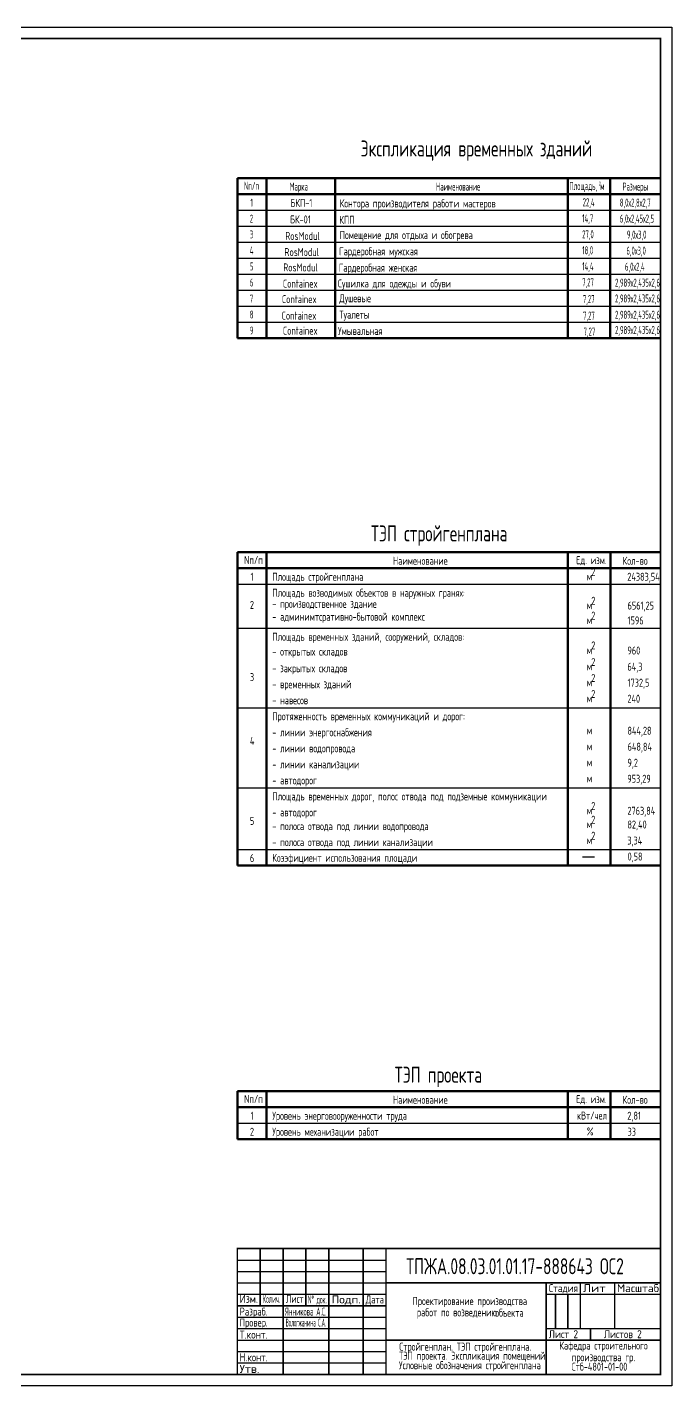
# Paper-space layout 'СГП' of a CAD drawing. Header units: millimetres. Extents: x 1 to 2190, y 0 to 1001.
# Drawn here: x 559 to 841, y 0 to 594 of the extents above; entities that cross this region are included whole.
import ezdxf
from ezdxf.enums import TextEntityAlignment as Align

# ---------------------------------------------------------------- set-up
doc = ezdxf.new("R2010")
doc.units = ezdxf.units.MM
doc.header["$LTSCALE"] = 0.5
for name, color, linetype, lineweight in [('Основная', 1, 'Continuous', 70), ('ТОЛСТЫЕ', 1, 'Continuous', 50), ('ТОНКИЕе', 7, 'Continuous', 25), ('чертеж', 250, 'Continuous', 5)]:
    doc.layers.add(name, color=color, linetype=linetype, lineweight=lineweight)
doc.layers.add('текст', color=7, linetype='Continuous')
doc.layers.add('тонкие', color=7, linetype='Continuous')
doc.styles.add('арх', font='isocpeur.ttf', dxfattribs={"width": 0.5, "height": 10})
doc.styles.add('АРХИТЕКТУРНЫЙ', font='isocpeur.ttf', dxfattribs={"oblique": 15})
doc.styles.add('Наклонный', font='isocpeur.ttf', dxfattribs={"width": 0.7, "height": 3.5})
doc.styles.add('прямой', font='isocpeur.ttf', dxfattribs={"width": 0.7, "height": 3})

psp = doc.layouts.new('СГП')

# ---------------------------------------------------------------- linework, layer by layer
at = {"layer": 'Основная', "color": 0, "linetype": 'Continuous', "lineweight": 20}
psp.add_line((741.9075, 60.0834), (835.9075, 60.0834), dxfattribs=at)
at = {"layer": 'ТОЛСТЫЕ', "color": 0}
for p, q in [((650.9075, 528.1077), (650.9075, 458.1077)), ((663.6424, 528.1077), (663.6424, 458.1077)), ((693.6424, 528.1077), (693.6424, 458.1077)), ((795.4297, 528.1077), (795.4297, 458.1077)), ((814.0001, 528.1077), (814.0001, 458.1077)), ((650.9075, 458.1077), (835.9075, 458.1077)), ((650.958, 364.5195), (650.958, 227.5097)), ((663.6929, 364.5195), (663.6929, 227.5097)), ((795.4802, 364.5195), (795.4802, 227.5097)), ((814.0506, 364.5195), (814.0506, 227.5097)), ((650.958, 227.5097), (835.958, 227.5097)), ((650.958, 128.8849), (650.958, 107.8849)), ((663.6929, 128.8849), (663.6929, 107.8849)), ((795.4802, 128.8849), (795.4802, 107.8849)), ((814.0506, 128.8849), (814.0506, 107.8849)), ((650.958, 107.8849), (835.958, 107.8849))]:
    psp.add_line(p, q, dxfattribs=at)
at = {"layer": 'ТОЛСТЫЕ', "color": 0, "const_width": 0.7}
psp.add_lwpolyline([(20.9075, 5.0834), (835.9075, 5.0834), (835.9075, 589.0834), (20.9075, 589.0834)], close=True, dxfattribs=at)
at = {"layer": 'ТОЛСТЫЕ', "color": 0}
for points in [[(650.9075, 528.1077), (835.9075, 528.1077)], [(650.9075, 521.1077), (835.9075, 521.1077)], [(650.958, 364.5195), (835.958, 364.5195)], [(650.958, 357.5195), (835.958, 357.5195)], [(650.958, 128.8849), (835.958, 128.8849)], [(650.958, 121.8849), (835.958, 121.8849)]]:
    psp.add_lwpolyline(points, dxfattribs=at)
at = {"layer": 'ТОЛСТЫЕ', "color": 0, "const_width": 0.7}
for points in [[(650.9075, 5.0834), (650.9075, 60.0834), (835.9075, 60.0834)], [(660.9075, 60.0834), (660.9075, 35.0834)], [(670.9075, 60.0834), (670.9075, 5.0834)], [(680.9075, 60.0834), (680.9075, 35.0834)], [(690.9075, 60.0834), (690.9075, 5.0834)], [(705.9075, 60.0834), (705.9075, 5.0834)], [(715.9075, 60.0834), (715.9075, 5.0834)], [(660.9075, 55.0834), (660.9075, 55.0834)], [(715.9075, 45.0834), (835.9075, 45.0834)], [(785.9075, 45.0834), (785.9075, 5.0834)], [(800.9075, 45.0794), (800.9075, 25.0834)], [(815.9075, 45.0794), (815.9075, 25.0834)], [(650.9075, 40.0834), (715.9075, 40.0834)], [(785.9075, 40.0834), (835.9075, 40.0834)], [(790.0925, 40.2074), (790.0925, 25.1694)], [(795.3925, 39.9954), (795.3925, 25.1694)], [(715.9075, 35.0834), (650.9075, 35.0834)], [(650.9075, 35.0834), (715.9075, 35.0834)], [(785.9075, 25.0834), (835.9075, 25.0834)], [(805.3575, 25.0834), (805.3575, 20.0834)], [(715.9075, 20.0834), (835.9075, 20.0834)]]:
    psp.add_lwpolyline(points, dxfattribs=at)
at = {"layer": 'тонкие', "color": 0}
for p, q in [((650.9075, 521.1077), (835.9075, 521.1077)), ((650.9075, 514.1077), (835.9075, 514.1077)), ((650.9075, 507.1077), (835.9075, 507.1077)), ((650.9075, 500.1077), (835.9075, 500.1077)), ((650.9075, 493.1077), (835.9075, 493.1077)), ((650.9075, 486.1077), (835.9075, 486.1077)), ((650.9075, 479.1077), (835.9075, 479.1077)), ((650.9075, 472.1077), (835.9075, 472.1077)), ((650.9075, 465.1077), (835.9075, 465.1077)), ((650.9075, 458.1077), (835.9075, 458.1077)), ((650.9075, 458.1077), (835.9075, 458.1077)), ((650.9075, 458.1077), (835.9075, 458.1077)), ((650.958, 357.5195), (835.958, 357.5195)), ((650.958, 350.5195), (835.958, 350.5195)), ((650.958, 331.2784), (835.958, 331.2784)), ((650.958, 296.5201), (835.958, 296.5201)), ((650.958, 227.5097), (835.958, 227.5097)), ((801.8906, 231.428), (807.0839, 231.428)), ((650.958, 121.8849), (835.958, 121.8849)), ((650.958, 114.8849), (835.958, 114.8849)), ((650.9075, 55.0834), (715.9075, 55.0834)), ((650.9075, 50.0834), (715.9075, 50.0834)), ((650.9075, 45.0834), (715.9075, 45.0834)), ((650.9075, 30.0834), (715.9075, 30.0834)), ((650.9075, 25.0834), (715.9075, 25.0834)), ((650.9075, 20.0834), (715.9075, 20.0834)), ((650.9075, 15.0834), (715.9075, 15.0834)), ((650.9075, 10.0834), (715.9075, 10.0834))]:
    psp.add_line(p, q, dxfattribs=at)
psp.add_lwpolyline([(840.9075, 0.0834), (0.9075, 0.0834), (0.9075, 594.0834), (840.9075, 594.0834)], close=True, dxfattribs=at)
for points in [[(650.9075, 514.1077), (835.9075, 514.1077)], [(650.9075, 507.1077), (835.9075, 507.1077)], [(650.9075, 500.1077), (835.9075, 500.1077)], [(650.9075, 493.1077), (835.9075, 493.1077)], [(650.9075, 486.1077), (835.9075, 486.1077)], [(650.9075, 479.1077), (835.9075, 479.1077)], [(650.9075, 472.1077), (835.9075, 472.1077)], [(650.9075, 465.1077), (835.9075, 465.1077)], [(650.9075, 458.1077), (835.9075, 458.1077)], [(650.958, 350.5195), (835.958, 350.5195)], [(650.958, 296.5201), (835.958, 296.5201)], [(650.958, 261.5201), (835.958, 261.5201)], [(650.958, 234.5097), (835.958, 234.5097)], [(650.958, 114.8849), (835.958, 114.8849)], [(650.958, 107.8849), (835.958, 107.8849)]]:
    psp.add_lwpolyline(points, dxfattribs=at)

# ---------------------------------------------------------------- texts
at = {"layer": 'текст', "color": 0}
for s, height, style, width, p in [('Nп/п', 3.5, 'арх', 0.5, (653.8439, 522.966)), ('Марка', 3.5, 'арх', 0.5, (673.8067, 522.6364)), ('Наименование', 3.5, 'арх', 0.5, (737.7851, 522.6364)), ('Площадь, м', 3.5, 'арх', 0.5, (796.1107, 522.898)), ('2', 1.8, 'АРХИТЕКТУРНЫЙ', 0.5, (809.0157, 524.7804)), ('Размеры', 3.5, 'арх', 0.5, (819.3399, 522.6364)), ('1', 3.5, 'арх', 0.5, (656.6465, 515.6364)), ('22,4', 3.5, 'арх', 0.5, (801.9367, 515.7813)), ('8,0х2,8х2,7', 3.5, 'арх', 0.5, (818.1677, 515.6364)), ('2', 3.5, 'арх', 0.5, (656.3588, 508.6364)), ('14,7 ', 3.5, 'арх', 0.5, (801.6942, 508.7813)), ('6,0х2,45х2,5', 3.5, 'арх', 0.5, (818.1824, 508.6364)), ('3', 3.5, 'арх', 0.5, (656.3588, 501.7044)), ('27,0', 3.5, 'арх', 0.5, (801.6942, 501.7813)), ('9,0х3,0', 3.5, 'арх', 0.5, (821.2564, 501.6364)), ('4', 3.5, 'арх', 0.5, (656.3588, 494.7044)), ('18,0', 3.5, 'арх', 0.5, (801.6942, 494.7813)), ('6,0х3,0', 3.5, 'арх', 0.5, (821.0455, 494.6364)), ('5', 3.5, 'арх', 0.5, (656.3588, 487.7044)), ('14,4', 3.5, 'арх', 0.5, (801.6942, 487.7813)), ('6,0х2,4', 3.5, 'арх', 0.5, (820.4128, 487.6364)), ('6', 3.5, 'арх', 0.5, (656.3588, 480.7044)), ('7,27', 3.5, 'арх', 0.5, (801.6942, 480.7813)), ('2,989х2,435х2,6', 3.5, 'арх', 0.5, (816.0736, 480.6364)), ('7', 3.5, 'арх', 0.5, (656.3588, 473.7044)), ('7,27', 3.5, 'арх', 0.5, (802.0103, 473.4424)), ('2,989х2,435х2,6', 3.5, 'арх', 0.5, (816.0736, 473.7351)), ('8', 3.5, 'арх', 0.5, (656.3588, 466.7044)), ('7,27', 3.5, 'арх', 0.5, (802.0863, 466.2278)), ('2,989х2,435х2,6', 3.5, 'арх', 0.5, (816.0736, 466.6247)), ('2,989х2,435х2,6', 3.5, 'арх', 0.5, (816.0736, 459.9326)), ('9', 3.5, 'арх', 0.5, (656.3588, 459.7044)), ('7,27', 3.5, 'арх', 0.5, (802.3143, 459.241)), ('ТЭП стройгенплана', 7, 'Наклонный', 0.7, (709.3574, 369.2654)), ('Nп/п', 3.5, 'Наклонный', 0.7, (653.8944, 359.3778)), ('Наименование', 3.5, 'Наклонный', 0.7, (718.9336, 359.0482)), ('Ед. изм.', 3.5, 'Наклонный', 0.7, (799.0558, 359.3098)), ('Кол-во', 3.5, 'Наклонный', 0.7, (819.3904, 359.0482)), ('2', 3.5, 'Наклонный', 0.7, (805.6889, 354.1543)), ('1', 3.5, 'Наклонный', 0.7, (656.697, 352.0482)), ('Площадь стройгенплана', 3.5, 'Наклонный', 0.7, (666.182, 352.0482)), ('м', 3.5, 'Наклонный', 0.7, (803.7363, 352.1931)), ('24383,54', 3.5, 'Наклонный', 0.7, (821.4425, 352.0482)), ('Площадь возводимых объектов в наружных гранях:', 3.5, 'Наклонный', 0.7, (666.182, 345.0482)), ('2', 3.5, 'Наклонный', 0.7, (805.6889, 341.5597)), ('2', 3.5, 'Наклонный', 0.7, (656.4093, 339.7549)), ('- производственное здание', 3.5, 'Наклонный', 0.7, (666.182, 340.2107)), ('м', 3.5, 'Наклонный', 0.7, (803.7363, 339.5985)), ('6561,25', 3.5, 'Наклонный', 0.7, (821.5547, 339.4536)), ('- админимтсративно-бытовой комплекс', 3.5, 'Наклонный', 0.7, (666.182, 334.5904)), ('м', 3.5, 'Наклонный', 0.7, (803.7363, 333.1091)), ('2', 3.5, 'Наклонный', 0.7, (805.6889, 335.0703)), ('1596', 3.5, 'Наклонный', 0.7, (821.5547, 332.9642)), ('Площадь временных зданий, сооружений, складов:', 3.5, 'Наклонный', 0.7, (666.182, 325.8071)), ('- открытых складов', 3.5, 'Наклонный', 0.7, (666.182, 319.3372)), ('м', 3.5, 'Наклонный', 0.7, (803.7363, 319.9535)), ('2', 3.5, 'Наклонный', 0.7, (805.6889, 322.0308)), ('960', 3.5, 'Наклонный', 0.7, (821.4925, 319.8086)), ('- закрытых складов', 3.5, 'Наклонный', 0.7, (666.182, 312.0488)), ('м', 3.5, 'Наклонный', 0.7, (803.7363, 312.8853)), ('2', 3.5, 'Наклонный', 0.7, (805.6889, 314.8465)), ('64,3', 3.5, 'Наклонный', 0.7, (821.4925, 312.7404)), ('3', 3.5, 'Наклонный', 0.7, (656.4093, 308.1637)), ('2', 3.5, 'Наклонный', 0.7, (805.6889, 307.8465)), ('1732,5', 3.5, 'Наклонный', 0.7, (821.5547, 305.7404)), ('- временных зданий', 3.5, 'Наклонный', 0.7, (666.182, 305.0488)), ('м', 3.5, 'Наклонный', 0.7, (803.7363, 305.8853)), ('2', 3.5, 'Наклонный', 0.7, (805.6889, 300.8465)), ('- навесов', 3.5, 'Наклонный', 0.7, (666.182, 298.0488)), ('м', 3.5, 'Наклонный', 0.7, (803.7363, 298.8853)), ('240', 3.5, 'Наклонный', 0.7, (821.4925, 298.7404)), ('Протяженность временных коммуникаций и дорог:', 3.5, 'Наклонный', 0.7, (666.182, 291.0488)), ('- линии энергоснабжения', 3.5, 'Наклонный', 0.7, (666.182, 284.0488)), ('м', 3.5, 'Наклонный', 0.7, (803.7363, 284.8853)), ('844,28', 3.5, 'Наклонный', 0.7, (821.4925, 284.7404)), ('4', 3.5, 'Наклонный', 0.7, (656.4093, 280.3297)), ('- линии водопровода', 3.5, 'Наклонный', 0.7, (666.182, 277.0488)), ('м', 3.5, 'Наклонный', 0.7, (803.7363, 277.8853)), ('648,84', 3.5, 'Наклонный', 0.7, (821.5547, 277.7404)), ('м', 3.5, 'Наклонный', 0.7, (803.7363, 270.8853)), ('9,2', 3.5, 'Наклонный', 0.7, (821.4925, 270.7404)), ('- линии канализации', 3.5, 'Наклонный', 0.7, (666.182, 270.0488)), ('- автодорог', 3.5, 'Наклонный', 0.7, (666.182, 263.0488)), ('м', 3.5, 'Наклонный', 0.7, (803.7363, 263.8853)), ('953,29', 3.5, 'Наклонный', 0.7, (821.4302, 263.7404)), ('Площадь временных дорог, полос отвода под подземные коммуникации', 3.5, 'Наклонный', 0.7, (666.182, 256.0488)), ('- автодорог', 3.5, 'Наклонный', 0.7, (666.182, 249.0488)), ('м', 3.5, 'Наклонный', 0.7, (803.7363, 249.8853)), ('2', 3.5, 'Наклонный', 0.7, (805.6889, 251.8465)), ('2763,84', 3.5, 'Наклонный', 0.7, (821.4925, 249.7404)), ('5', 3.5, 'Наклонный', 0.7, (656.4093, 245.3297)), ('- полоса отвода под линии водопровода', 3.5, 'Наклонный', 0.7, (666.182, 243.0384)), ('м', 3.5, 'Наклонный', 0.7, (803.7363, 243.8749)), ('2', 3.5, 'Наклонный', 0.7, (805.6889, 245.8361)), ('82,40', 3.5, 'Наклонный', 0.7, (821.4925, 243.73)), ('- полоса отвода под линии канализации', 3.5, 'Наклонный', 0.7, (666.182, 236.0384)), ('м', 3.5, 'Наклонный', 0.7, (803.7363, 236.8749)), ('2', 3.5, 'Наклонный', 0.7, (805.6889, 238.8361)), ('3,34', 3.5, 'Наклонный', 0.7, (821.4302, 236.73)), ('6', 3.5, 'Наклонный', 0.7, (656.4093, 229.0384)), ('Коээфициент использования площади', 3.5, 'Наклонный', 0.7, (666.182, 229.1787)), ('0,58', 3.5, 'Наклонный', 0.7, (821.5547, 229.73)), ('ТЭП проекта', 7, 'Наклонный', 0.7, (719.7224, 132.601)), ('Nп/п', 3.5, 'Наклонный', 0.7, (653.8944, 123.7432)), ('Наименование', 3.5, 'Наклонный', 0.7, (718.9336, 123.4136)), ('Ед. изм.', 3.5, 'Наклонный', 0.7, (799.0558, 123.6752)), ('Кол-во', 3.5, 'Наклонный', 0.7, (819.3904, 123.4136)), ('1', 3.5, 'Наклонный', 0.7, (656.697, 116.4136)), ('Уровень энерговооруженности труда', 3.5, 'Наклонный', 0.7, (666.182, 116.4136)), ('кВт/чел', 3.5, 'Наклонный', 0.7, (799.414, 116.5155)), ('2,81', 3.5, 'Наклонный', 0.7, (821.4425, 116.4136)), ('2', 3.5, 'Наклонный', 0.7, (656.4093, 109.4136)), ('Уровень механизации работ', 3.5, 'Наклонный', 0.7, (666.182, 109.4136)), ('%%%', 3.5, 'Наклонный', 0.7, (803.7363, 109.5585)), ('33', 3.5, 'Наклонный', 0.7, (821.5547, 109.4136))]:
    psp.add_text(s, height=height, dxfattribs=dict(at, style=style, width=width)).set_placement(p)
at = {"layer": 'текст', "linetype": 'Continuous', "style": 'Наклонный', "width": 0.7}
for s, p in [('БКП-1', (674.169, 515.4996)), ('БК-01', (673.9874, 508.2912)), ('RosModul', (671.8524, 501.0658)), ('RosModul', (671.5268, 494.0178)), ('Гардеробная мужская', (695.412, 494.3453)), ('RosModul', (670.9841, 487.2951)), ('Containex', (670.8095, 480.203)), ('Containex', (670.3721, 473.4307)), ('Containex', (670.2628, 466.2216)), ('Containex', (670.809, 459.6508))]:
    psp.add_text(s, height=3.5, dxfattribs=at).set_placement(p)
at = {"layer": 'текст', "color": 0, "style": 'прямой'}
for s, width, p, p2 in [('Стадия', 0.811603, (787.1122, 41.0353), (799.8949, 41.0353)), ('Лит', 1.179066, (802.0254, 41.0353), (811.9295, 41.0353)), ('Масштаб', 0.93751, (816.9386, 41.0353), (835.3137, 41.0353)), ('Изм.', 0.89515, (651.9083, 36.3545), (659.8975, 36.3545)), ('Колич.', 0.565781, (662.028, 36.3545), (669.7509, 36.3545)), ('Лист', 0.735515, (672.1477, 36.3545), (679.8706, 36.3545)), ('N%%D док.', 0.536073, (681.7347, 36.0886), (689.9902, 36.0886)), ('Подп.', 1.141316, (692.1207, 36.0886), (704.9034, 36.0886)), ('Дата', 0.671362, (707.0339, 36.0886), (715.0231, 36.0886)), ('Разраб.', 0.736913, (651.9083, 30.7965), (664.1595, 30.7965)), ('Янникова А.С.', 0.601833, (671.7563, 30.7965), (689.8715, 30.7965)), ('Т.конт.', 0.795531, (651.9083, 20.7325), (664.1595, 20.7325)), ('Провер.', 0.760943, (651.9083, 25.9905), (664.1595, 25.9905)), ('Вологжанина С.А.', 0.458675, (672.0485, 25.9905), (689.7075, 25.9905)), ('Лист 2', 0.849352, (787.1122, 20.9143), (799.8949, 20.9143)), ('Листов 2 ', 0.833342, (811.2136, 20.9143), (829.5887, 20.9143)), ('Н.конт.', 0.795531, (651.9083, 10.8175), (664.1595, 10.8175)), ('Утв.', 0.914517, (651.9083, 5.7105), (660.5505, 5.7105))]:
    psp.add_text(s, height=3.5, dxfattribs=dict(at, width=width)).set_placement(p, p2, align=Align.FIT)
at = {"layer": 'текст', "color": 7, "style": 'Наклонный', "width": 0.7}
for s, p in [('Проектирование производства', (727.5147, 35.4148)), ('работ по возведению', (729.4352, 30.4583)), ('объекта', (763.6848, 30.2984)), ('Стройгенплан. ТЭП стройгенплана.', (721.7235, 15.4623)), ('ТЭП проекта. Экспликация помещений.', (721.6236, 11.5078)), ('Условные обозначения стройгенплана', (721.5728, 7.3483))]:
    psp.add_text(s, height=3.5, dxfattribs=at).set_placement(p)
at = {"layer": 'тонкие', "linetype": 'ByBlock', "style": 'Наклонный', "width": 0.7}
psp.add_text('Экспликация временных зданий', height=7, dxfattribs=at).set_placement((704.8173, 537.5425))
at = {"layer": 'ТОНКИЕе', "attachment_point": 1, "style": 'Наклонный'}
for s, width, insert, char_height in [('ТПЖА.08.03.01.01.17-888643 ОС2', 99.455638, (724.7158, 55.871), 7), ('Кафедра строительного ', 46.559369, (791.7443, 19.4465), 3.5), ('производства гр. ', 46.559369, (797.134, 14.3255), 3.5), ('Стб-4801-01-00', 46.559369, (797.134, 10.204), 3.5)]:
    psp.add_mtext_dynamic_manual_height_columns(s, width=width, gutter_width=17.5, heights=[0], dxfattribs=dict(at, insert=insert, char_height=char_height))
at = {"layer": 'чертеж', "lineweight": 5, "style": 'Наклонный', "width": 0.7}
for s, p in [('Контора производителя работ ', (695.6848, 515.3044)), ('и мастеров  ', (745.5473, 515.2463)), ('КПП', (695.5068, 508.0915)), ('Помещение для отдыха и обогрева', (695.6558, 501.4671)), ('Гардеробная женская ', (695.2868, 487.2016)), ('Сушилка для одежды и обуви ', (694.8909, 480.2701)), ('Душевые ', (695.5285, 473.8122)), ('Туалеты ', (695.5146, 466.66)), ('Умывальная ', (694.922, 459.5251))]:
    psp.add_text(s, height=3.5, dxfattribs=at).set_placement(p)

doc.saveas('drawing.dxf')
